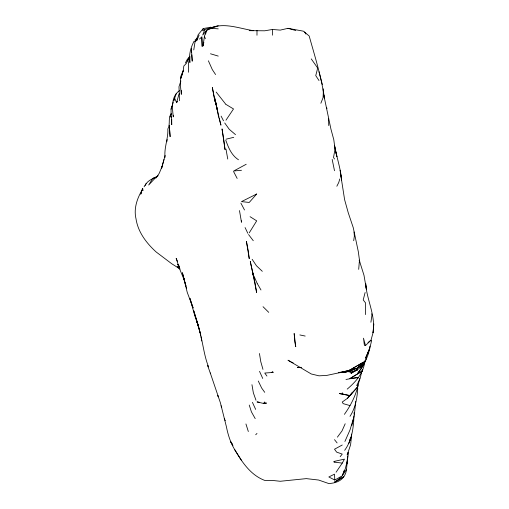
<?xml version="1.0" encoding="UTF-8"?>
<svg xmlns="http://www.w3.org/2000/svg" width="509" height="509" viewBox="0 0 509 509"><rect width="100%" height="100%" fill="white"/><g stroke="black" fill="none" stroke-linecap="round" stroke-linejoin="round"><path stroke-width="0.76" d="M355.727 401.499L354.334 415.083L351.872 425.454M357.859 386.325L357.891 384.849M181.427 90.437L181.331 94.318L180.453 85.875L180.587 76.853L183.17 70.668L180.937 78.329L183.259 70.719L183.806 66.036L186.243 63.491L189.647 56.505L187.229 59.489L185.384 62.995M173.321 115.282L173.283 116.873C172.233 107.87 170.967 96.513 179.48 90.634M353.952 415.802C353.564 427.764 351.935 440.393 344.663 450.306M354.029 414.218L354.105 412.634M347.132 463.992L347.66 456.229M373.854 323.953L372.976 332.721C376.036 315.917 366.684 300.043 365.672 283.43L366.404 289.36M347.392 458.596L346.572 469.304L342.36 475.699L345.337 468.592L347.303 460.779L347.647 456.204M165.043 157.421C163.943 147.712 168.326 138.709 167.855 128.949C170.687 124.183 167.671 118.425 171.196 113.761M358.699 269.363L359.309 261.861M357.751 388.189C357.184 397.968 355.46 407.983 350.001 416.324M369.954 346.114C368.611 357.114 362.993 369.68 351.013 372.251L347.857 371.602L340.833 372.225M350.16 438.72L350.001 440.247L351.515 436.359L351.471 434.101M362.281 369.349L360.079 378.658L356.663 385.631M171.73 119.303L171.73 124.686L171.259 115.957M323.126 88.82L323.31 92.892L324.494 98.561C321.484 77.285 314.944 56.633 309.186 36.018L303.491 31.195L287.992 28.326L280.243 30.12L272.493 29.465L264.744 30.794L249.238 30.642L253.425 30.68C238.072 28.319 220.83 20.799 206.438 30.4L204.44 36.228L203.04 45.982L203.848 42.272M353.691 240.712L354.366 236.068L354.022 231.958M370.908 322.254L371.894 315.44L371.704 313.767M347.303 460.779L348.525 452.539M193.764 49.933L195.062 41.643L197.441 38.589M166.818 141.776L167.187 139.549M334.992 149.372L333.522 157.472L334.502 159.005M347.628 452.819L347.195 455.008L350.593 444.777L351.515 436.359L348.684 443.676M367.943 352.183L367.619 353.717L369.725 348.423L371.634 340.578M205.63 34.109L206.438 30.4L210.128 28.943M171.075 117.388L171.062 109.2L173.194 102.315M171.062 109.2L171.73 106.279M212.698 27.626L210.484 27.263L203.237 28.555L202.735 30.737L204.796 29.452L218.234 25.73L211.598 28.358M357.872 386.331L359.717 378.448M163.981 159.482L161.569 168.384L165.126 155.449M365.131 292.497L363.216 299.916L365.5 302.849L365.5 314.581M176.299 93.548L173.677 100.986L174.638 98.18L176.629 102.697L178.735 94.96L179.48 93.65M365.5 345.573L363.483 338.199L364.399 345.35L365.5 345.573L371.004 340.209L373.11 332.479M353.182 419.422L350.001 429.965L344.898 441.488M339.764 178.977L338.784 182.413L336.843 186.243M350.001 405.59L343.168 403.631L342.252 402.04L347.526 398.261L357.751 386.745C355.231 396.696 350.364 406.029 344.396 414.351M364.508 363.311C362.86 374.128 355.155 382.284 347.221 389.13M366.588 357.28C365.341 363.42 361.307 368.351 357.751 373.313L363.496 365.042M342.36 475.699L344.148 470.507M204.796 29.452L202.735 35.076L206.438 30.4M346.572 469.304C345.223 479.262 337.925 483.066 328.763 483.55L318.659 480.044L306.291 478.625L280.243 481.272L272.493 480.439L264.737 480.42C250.498 475.075 241.89 461.873 234.522 449.364C230.424 442.41 227.968 434.673 226.416 426.784L220.429 402.899L210.274 372.957M170.057 116.796L171.17 113.851M180.873 80.956L178.983 86.721L179.48 100.731M320.861 103.257L323.056 97.728L323.31 92.892L330.939 129.133L333.802 139.733L334.973 148.813L336.901 156.645L334.496 145.281C336.525 156.912 340.636 168.155 341.577 180.021L340.095 170.216M196.919 40.567L199.095 35.108M162.269 166.004L159.272 173.219L156.231 177.902M345.191 423.762L342.029 430.888L337.391 437.155M266.939 376.043L264.737 373.052L271.94 372.518L272.493 371.373M141.737 192.179L140.726 194.177L142.584 188.292L143.042 190.703M145.116 185.531C147.4 180.148 153.603 178.576 158.153 175.739M362.478 364.673L361.778 366.041L359.869 367.339M176.629 102.697L177.38 101.336M342.252 463.114L344.453 459.137L334.502 461.332L334.801 462.166L342.252 463.114L336.086 472.206M187.229 60.991L189.806 56.601M142.87 188.814C137.315 197.791 133.466 208.289 136.03 218.927C138.003 232.11 146.509 243.219 156.155 251.974L171.73 263.745L180.129 269.076M144.092 186.835L146.128 183.533M249.238 232.855L256.689 220.861L250.078 216.694M155.773 177.596L152.757 178.411L148.698 185.015L156.225 176.998M225.983 120.181L233.51 108.945L225.913 104.377M347.526 398.261L352.47 392.159M194.101 41.178C190.697 47.547 188.623 55.188 189.889 62.531L189.908 56.658L188.406 63.383L188.521 72.265M340.171 456.662L342.252 454.092L336.665 452.138L334.502 449.218L342.252 445.006M259.189 402.199L256.988 401.919L263.465 403.427L264.744 401.957M350.001 395.601L339.357 393.54L350.001 395.601L357.751 386.745M195.062 41.643L196.665 39.912M255.715 434.75L256.988 433.433M199.503 39.078L201.92 36.743L202.175 46.484L201.78 37.761M336.277 481.266L343.855 476.691L334.496 482.087L336.277 481.266L342.252 475.832L334.801 480.063L328.833 476.965L334.502 474.159L334.801 480.063M368.001 342.544L371.004 340.209M194.985 40.077L197.39 38.207M195.081 41.744L195.787 41.223L198.243 34.618L203.237 28.555M354.156 371.239L350.987 373.402L357.751 369.699L356.205 369.992M350.001 378.556L362.313 370.991L350.001 378.556L358.374 377.672L357.566 377.417L345.98 379.466M357.751 369.699L351.013 372.251L350.001 371.226L353.354 369.279M361.396 364.616L364.081 363.063L357.388 368.147L350.001 371.226M246.21 164.261L233.739 170.992L241.489 170.267M152.757 178.411L155.748 177.622M338.415 372.454L342.252 372.117L357.388 368.147L365.507 360.487L357.388 368.147L342.252 372.117L326.746 375.419L318.997 375.827L311.247 373.975L287.992 360.232L291.263 362.001M225.99 139.212L233.739 137.322M349.225 371.29L342.252 372.588L338.415 372.69M271.94 372.518L273.568 372.213M263.465 403.427L266.525 403.128L264.324 402.848M342.252 372.117L347.857 371.602L342.252 372.588L338.377 372.34M301.175 367.32L297.313 367.453L301.245 367.625M210.484 28.224L218.234 28.86M299.865 334.941L305.184 336.061M287.992 28.326L295.742 30.515M210.484 53.776L218.234 56.092M333.497 461.758L334.801 462.166M291.905 362.3L293.184 362.911M179.722 268.459L177.221 266.748L179.741 268.542M235.502 134.643L229.254 129.299L224.723 122.968M238.473 159.775C231.525 155.315 228.452 147.674 225.792 140.249M262.307 271.316L256.441 265.755L252.14 259.285M263.032 306.698L268.739 312.354M179.155 266.067L177.654 264.381L179.48 266.99M225.697 104.167L216.198 92.091M334.496 439.661L337.111 442.925M248.532 234.515L253.278 240.732M218.609 396.804L217.687 395.531L218.234 396.626M264.744 392.331L261.658 388.043L258.286 381.037M232.448 444.185L230.685 441.723L232.976 445.763M208.544 366.811C203.924 355.416 202.989 342.512 199.439 330.665M311.247 58.891L317.381 67.602L317.33 69.504L315.752 75.612L318.997 80.543M342.252 392.789L343.448 394.52M215.574 74.549L212.298 69.587L208.385 60.8M234.522 449.364L241.489 460.359M208.448 366.83L207.634 365.532L210.484 373.638M304.656 32.067L305.877 34.046M257.236 283.475L260.977 289.984M255.213 418.614L251.414 411.857L249.238 405.056M240.891 203.129L244.511 209.988M233.58 171.552L237.162 178.43M221.097 116.109L223.502 120.798M221.033 405.781L221.739 407.175M224.265 418.583L225.296 420.701M245.077 227.561L247.819 233.294M252.419 402.326L255.658 409.401M177.456 261.238L176.171 258.4L179.48 268.599L184.443 280.478L182.4 272.703L187.229 292.325L193.089 308.021M259.539 371.366L262.739 378.467M253.966 276.132L257.121 283.258M204.44 36.228L205.356 38.722M198.224 325.315L194.979 316.356L189.914 298.312L193.096 307.799M255.995 400.259L253.355 392.833L251.955 384.696M186.313 287.286L186.593 288.183M245.942 423.965L248.335 431.537M198.256 325.302L193.783 310.878L200.336 333.21M200.311 333.102L196.404 319.957L198.262 326.199M262.968 369.381L260.78 361.695L259.45 353.513M185.976 286.007L183.297 276.597L186.097 286.522M322.331 84.513L318.997 71.775M219.29 118.368L220.938 125.15L218.234 115.18L215.542 101.418L218.978 117.331M326.746 107.87L326.943 108.697M254.742 281.394L252.534 271.812L256.619 292.497L254.907 282.132M198.491 326.059L199.547 330.723M332.167 159.381L334.502 170.738M225.983 149.092L227.758 159.062M239.478 210.573L241.489 222.242L241.291 220.798M200.533 333.834L200.775 335.259M201.017 336.678L201.755 340.947M357.566 377.417L357.751 378.537M340.381 172.545L344.606 199.668L348.245 212.749L353.278 227.746L358.317 251.681L359.736 262.103L359.214 260.118L363.986 275.261L366.397 289.29M191.651 52.503L191.39 48.565L192.224 61.182L191.804 54.87M328.566 118.813L328.744 125.564M272.493 29.465L272.493 35.185M256.988 30.413L256.988 35.242M369.757 348.442L365.5 358.221L369.725 348.423M256.676 194.018L249.238 202.442L241.489 201.621L256.676 194.018M363.012 362.446L350.001 369.967L363.012 362.446M212.667 27.823L210.484 27.263L212.679 27.836M253.533 276.381L250.307 261.581L253.533 276.381M216.872 108.023L214.645 97.792L217.146 109.441L216.872 108.023M295.742 346.68L294.832 342.035L294.157 333.478L295.742 346.68M213.532 93.631L212.342 87.51L215.065 101.692L213.532 93.631M248.354 251.503L246.439 241.444L249.238 258.687L248.354 251.503M223.616 138.772L222.039 128.904L225.042 149.633L223.616 138.772M170.108 136.603L169.3 125.309L170.108 136.603"/></g></svg>
